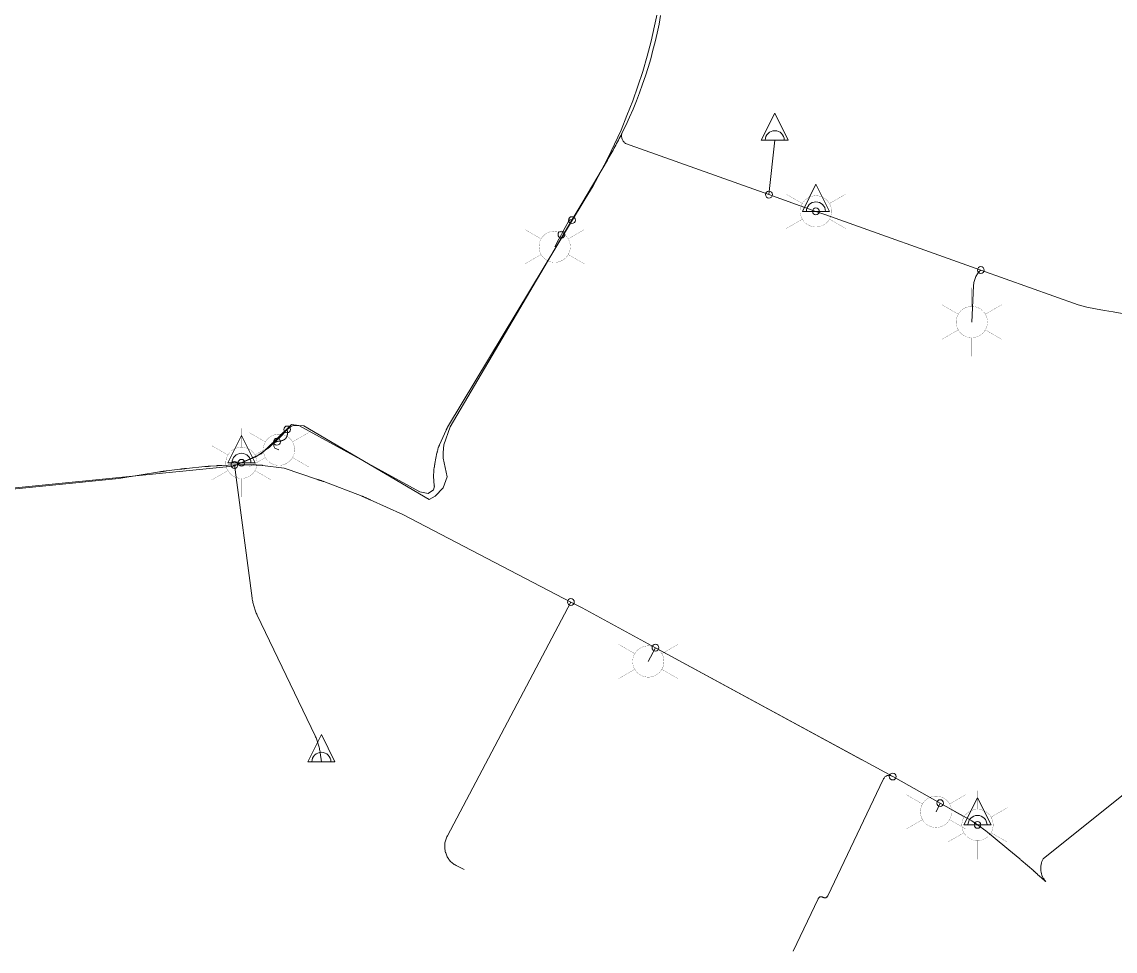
# Model space of a CAD drawing. Header units: metres. Extents: x 170451 to 171053, y 369610 to 370017.
# Drawn here: x 170897.5 to 170957.9, y 369639.6 to 369691 of the extents above; entities that cross this region are included whole.
import ezdxf

# ---------------------------------------------------------------- set-up
doc = ezdxf.new("R2010")
doc.units = ezdxf.units.M
for name, color, linetype, lineweight in [('B-OI-KL-ET_LS_AANSLUITPUNT-S', 7, 'Continuous', 18), ('B-OI-KL-ET_LS_DISTRIBUTIE_400 V_OVERIG-G', 14, 'Continuous', 18), ('B-OI-KL-ET_LS_MOF-S', 14, 'Continuous', 18), ('B-OI-KL-ET_MS_DISTRIBUTIE_10 kV_OVERIG-G', 12, 'Continuous', 18), ('B-OI-KL-ET_OV_AANSLUITPUNT-S', 7, 'Continuous', 18)]:
    doc.layers.add(name, color=color, linetype=linetype, lineweight=lineweight)
doc.layers.add('B-OI-KL-ET_LS_KAST-GV', color=14, linetype='Continuous')

# ---------------------------------------------------------------- blocks, each defined once
blk = doc.blocks.new('B-SKL-ET_MOF_AANSLUIT AFTAK-SO')
blk.add_circle((0, 0), 0.188)
blk = doc.blocks.new('B-SKL-ET_AANSLUITPUNT_OV-SO')
at = {"const_width": 0.01, "flags": 128}
for points in [[(0, 1.898), (0, 0.864)], [(-1.644, 0.949), (-0.748, 0.432)], [(1.644, 0.949), (0.748, 0.432)], [(-1.644, -0.949), (-0.748, -0.432)], [(1.644, -0.949), (0.748, -0.432)], [(0, -1.898), (0, -0.864)]]:
    blk.add_lwpolyline(points, dxfattribs=at)
at = {"const_width": 0.01}
blk.add_lwpolyline([(0, 0.864, 1), (0, -0.864, 1)], format="xyb", close=True, dxfattribs=at)
blk = doc.blocks.new('B-SKL-ET_AANSLUITPUNT-SO')
at = {"color": 0, "linetype": 'Continuous'}
blk.add_lwpolyline([(0.75, 0), (0, 1.5), (-0.75, 0)], close=True, dxfattribs=at)
blk.add_arc((0, 0), 0.526, 0, 180, dxfattribs=at)

msp = doc.modelspace()

# ---------------------------------------------------------------- linework, layer by layer
at = {"layer": 'B-OI-KL-ET_LS_DISTRIBUTIE_400 V_OVERIG-G', "color": 16, "true_color": 0x800000}
for p, q in [((170938.767, 369681.407), (170939.086, 369684.414)), ((170919.98, 369664.56), (170913.065, 369668.625)), ((170909.615, 369666.592), (170909.329, 369666.475)), ((170932.493, 369656.377), (170932.099, 369655.613)), ((170948.228, 369647.789), (170947.998, 369647.308))]:
    msp.add_line(p, q, dxfattribs=at)
for points in [[(170932.7737, 369691.299, 0), (170932.6893, 369690.8159, 0), (170932.5851, 369690.3366, 0), (170932.4808, 369689.8565, 0), (170932.3566, 369689.3811, 0), (170932.2324, 369688.9054, 0), (170932.0886, 369688.4352, 0), (170931.9448, 369687.965, 0), (170931.7817, 369687.5011, 0), (170931.6187, 369687.0377, 0), (170931.4368, 369686.5814, 0), (170931.2551, 369686.1259, 0), (170931.0548, 369685.6783, 0), (170930.855, 369685.2318, 0), (170930.637, 369684.794, 0)], [(170930.637, 369684.794, 0), (170930.5902, 369684.7001, 0), (170930.5425, 369684.6065, 0), (170930.4948, 369684.513, 0), (170930.4464, 369684.4199, 0), (170930.3979, 369684.3268, 0), (170930.3486, 369684.2341, 0), (170930.2993, 369684.1415, 0), (170930.2492, 369684.0493, 0), (170930.1992, 369683.957, 0), (170930.1483, 369683.8653, 0), (170930.0974, 369683.7735, 0), (170930.0458, 369683.6822, 0), (170929.9941, 369683.5909, 0), (170929.9417, 369683.5001, 0), (170929.8892, 369683.4093, 0), (170929.836, 369683.319, 0), (170928.422, 369680.92, 0), (170927.878, 369679.998, 0), (170921.14, 369668.57, 0), (170920.8, 369667.58, 0), (170920.77, 369667.155, 0), (170920.7699, 369667.1516, 0), (170920.7698, 369667.1482, 0), (170920.7697, 369667.1448, 0), (170920.7696, 369667.1414, 0), (170920.7695, 369667.138, 0), (170920.7694, 369667.1346, 0), (170920.7693, 369667.1312, 0), (170920.7693, 369667.1278, 0), (170920.7692, 369667.1243, 0), (170920.7691, 369667.1209, 0), (170920.7691, 369667.1174, 0), (170920.7691, 369667.1139, 0), (170920.769, 369667.1105, 0), (170920.769, 369667.107, 0), (170920.769, 369667.1035, 0), (170920.769, 369667.1, 0), (170920.768, 369666.893, 0), (170920.768, 369666.89, 0), (170920.768, 369666.887, 0), (170920.768, 369666.884, 0), (170920.7681, 369666.881, 0), (170920.7681, 369666.878, 0), (170920.7681, 369666.875, 0), (170920.7682, 369666.872, 0), (170920.7683, 369666.869, 0), (170920.7683, 369666.866, 0), (170920.7684, 369666.863, 0), (170920.7685, 369666.86, 0), (170920.7686, 369666.857, 0), (170920.7687, 369666.854, 0), (170920.7688, 369666.851, 0), (170920.7689, 369666.848, 0), (170920.769, 369666.845, 0), (170920.987, 369665.812, 0), (170920.769, 369665.203, 0), (170920.321, 369664.747, 0), (170919.98, 369664.56, 0)], [(170930.637, 369684.794, 0), (170930.6277, 369684.7567, 0), (170930.6238, 369684.7184, 0), (170930.6198, 369684.6788, 0), (170930.6216, 369684.639, 0), (170930.6235, 369684.5983, 0), (170930.6315, 369684.5584, 0), (170930.6396, 369684.518, 0), (170930.6537, 369684.4793, 0), (170930.6679, 369684.4406, 0), (170930.6878, 369684.4045, 0), (170930.7074, 369684.3688, 0), (170930.7322, 369684.3365, 0), (170930.7565, 369684.3049, 0), (170930.7851, 369684.2773, 0), (170930.8128, 369684.2505, 0), (170930.844, 369684.228, 0), (170938.767, 369681.407, 0), (170941.361, 369680.483, 0)], [(170941.361, 369680.483, 0), (170941.916, 369680.285, 0), (170950.473, 369677.24, 0), (170955.86, 369675.322, 0), (170956.3367, 369675.1975, 0), (170956.8193, 369675.0978, 0), (170957.3037, 369674.9977, 0), (170957.7928, 369674.9228, 0), (170958.2831, 369674.8478, 0)], [(170927.878, 369679.998, 0), (170927.8646, 369680.0061, 0), (170927.852, 369680.0115, 0), (170927.8393, 369680.0169, 0), (170927.8274, 369680.0196, 0), (170927.8155, 369680.0223, 0), (170927.8044, 369680.0223, 0), (170927.7932, 369680.0223, 0), (170927.7828, 369680.0195, 0), (170927.7723, 369680.0168, 0), (170927.7626, 369680.0113, 0), (170927.7529, 369680.0058, 0), (170927.7439, 369679.9976, 0), (170927.735, 369679.9894, 0), (170927.7267, 369679.9785, 0), (170927.7185, 369679.9676, 0), (170927.711, 369679.954, 0), (170927.508, 369679.586, 0), (170927.296, 369679.202, 0)], [(170927.296, 369679.202, 0), (170927.152, 369678.942, 0), (170926.924, 369678.53, 0)], [(170950.473, 369677.24, 0), (170950.452, 369677.218, 0), (170950.4078, 369677.1739, 0), (170950.3687, 369677.1275, 0), (170950.3296, 369677.081, 0), (170950.2956, 369677.0323, 0), (170950.2617, 369676.9836, 0), (170950.2329, 369676.9326, 0), (170950.2041, 369676.8816, 0), (170950.1805, 369676.8283, 0), (170950.1569, 369676.7749, 0), (170950.1384, 369676.7193, 0), (170950.1199, 369676.6637, 0), (170950.1066, 369676.6058, 0), (170950.0933, 369676.5479, 0), (170950.0852, 369676.4877, 0), (170950.077, 369676.4275, 0), (170950.074, 369676.365, 0), (170949.975, 369674.368, 0)], [(170913.065, 369668.625, 0), (170912.468, 369668.656, 0), (170912.333, 369668.58, 0), (170912.3315, 369668.579, 0), (170912.33, 369668.578, 0), (170912.3285, 369668.577, 0), (170912.327, 369668.576, 0), (170912.3255, 369668.575, 0), (170912.324, 369668.574, 0), (170912.3225, 369668.573, 0), (170912.321, 369668.572, 0), (170912.3195, 369668.571, 0), (170912.318, 369668.57, 0), (170912.3165, 369668.569, 0), (170912.315, 369668.568, 0), (170912.3135, 369668.567, 0), (170912.312, 369668.566, 0), (170912.3105, 369668.565, 0), (170912.309, 369668.564, 0), (170912.14, 369668.435, 0), (170912.1309, 369668.424, 0), (170912.1217, 369668.413, 0), (170912.1125, 369668.4021, 0), (170912.1033, 369668.3912, 0), (170912.0941, 369668.3803, 0), (170912.0848, 369668.3694, 0), (170912.0756, 369668.3586, 0), (170912.0663, 369668.3478, 0), (170912.0569, 369668.3369, 0), (170912.0476, 369668.3262, 0), (170912.0382, 369668.3154, 0), (170912.0288, 369668.3047, 0), (170912.0194, 369668.294, 0), (170912.01, 369668.2833, 0), (170912.0005, 369668.2726, 0), (170911.991, 369668.262, 0), (170911.9818, 369668.2514, 0), (170911.9725, 369668.2408, 0), (170911.9632, 369668.2302, 0), (170911.9539, 369668.2197, 0), (170911.9446, 369668.2092, 0), (170911.9352, 369668.1987, 0), (170911.9259, 369668.1882, 0), (170911.9165, 369668.1778, 0), (170911.9071, 369668.1673, 0), (170911.8977, 369668.1569, 0), (170911.8883, 369668.1465, 0), (170911.8789, 369668.1362, 0), (170911.8694, 369668.1258, 0), (170911.86, 369668.1155, 0), (170911.8505, 369668.1052, 0), (170911.841, 369668.095, 0), (170911.145, 369667.435, 0), (170911.1434, 369667.4339, 0), (170911.1418, 369667.4327, 0), (170911.1401, 369667.4316, 0), (170911.1385, 369667.4304, 0), (170911.1369, 369667.4293, 0), (170911.1353, 369667.4281, 0), (170911.1336, 369667.4269, 0), (170911.132, 369667.4258, 0), (170911.1304, 369667.4246, 0), (170911.1288, 369667.4234, 0), (170911.1271, 369667.4222, 0), (170911.1255, 369667.4209, 0), (170911.1239, 369667.4197, 0), (170911.1223, 369667.4185, 0), (170911.1206, 369667.4173, 0), (170911.119, 369667.416, 0), (170911.1153, 369667.4133, 0), (170911.1115, 369667.4105, 0), (170911.1077, 369667.4078, 0), (170911.1039, 369667.405, 0), (170911.1002, 369667.4023, 0), (170911.0964, 369667.3995, 0), (170911.0926, 369667.3968, 0), (170911.0888, 369667.394, 0), (170911.0849, 369667.3913, 0), (170911.0811, 369667.3885, 0), (170911.0773, 369667.3858, 0), (170911.0734, 369667.383, 0), (170911.0696, 369667.3803, 0), (170911.0657, 369667.3775, 0), (170911.0619, 369667.3748, 0), (170911.058, 369667.372, 0), (170910.65, 369667.085, 0), (170910.6453, 369667.0819, 0), (170910.6405, 369667.0787, 0), (170910.6357, 369667.0756, 0), (170910.6309, 369667.0724, 0), (170910.6262, 369667.0693, 0), (170910.6214, 369667.0661, 0), (170910.6166, 369667.0629, 0), (170910.6118, 369667.0598, 0), (170910.6069, 369667.0566, 0), (170910.6021, 369667.0534, 0), (170910.5973, 369667.0502, 0), (170910.5924, 369667.0469, 0), (170910.5876, 369667.0437, 0), (170910.5827, 369667.0405, 0), (170910.5779, 369667.0373, 0), (170910.573, 369667.034, 0), (170910.424, 369666.939, 0), (170910.4195, 369666.9361, 0), (170910.415, 369666.9333, 0), (170910.4105, 369666.9304, 0), (170910.406, 369666.9276, 0), (170910.4015, 369666.9247, 0), (170910.397, 369666.9219, 0), (170910.3925, 369666.9191, 0), (170910.388, 369666.9163, 0), (170910.3835, 369666.9134, 0), (170910.379, 369666.9106, 0), (170910.3745, 369666.9078, 0), (170910.37, 369666.9051, 0), (170910.3655, 369666.9023, 0), (170910.361, 369666.8995, 0), (170910.3565, 369666.8968, 0), (170910.352, 369666.894, 0), (170909.615, 369666.592, 0)], [(170912.14, 369668.435, 0), (170912.141, 369668.424, 0), (170912.144, 369668.406, 0), (170912.145, 369668.4, 0), (170912.147, 369668.383, 0), (170912.149, 369668.369, 0), (170912.1491, 369668.3678, 0), (170912.1493, 369668.3665, 0), (170912.1494, 369668.3652, 0), (170912.1496, 369668.3639, 0), (170912.1497, 369668.3627, 0), (170912.1499, 369668.3614, 0), (170912.1501, 369668.3601, 0), (170912.1503, 369668.3588, 0), (170912.1504, 369668.3574, 0), (170912.1506, 369668.3561, 0), (170912.1508, 369668.3548, 0), (170912.1511, 369668.3534, 0), (170912.1513, 369668.3521, 0), (170912.1515, 369668.3507, 0), (170912.1518, 369668.3494, 0), (170912.152, 369668.348, 0), (170912.1521, 369668.3466, 0), (170912.1523, 369668.3452, 0), (170912.1524, 369668.3438, 0), (170912.1526, 369668.3424, 0), (170912.1527, 369668.3409, 0), (170912.1529, 369668.3395, 0), (170912.1531, 369668.338, 0), (170912.1533, 369668.3365, 0), (170912.1534, 369668.335, 0), (170912.1536, 369668.3335, 0), (170912.1538, 369668.3319, 0), (170912.1541, 369668.3304, 0), (170912.1543, 369668.3288, 0), (170912.1545, 369668.3272, 0), (170912.1548, 369668.3256, 0), (170912.155, 369668.324, 0), (170912.1551, 369668.3226, 0), (170912.1553, 369668.3212, 0), (170912.1554, 369668.3198, 0), (170912.1555, 369668.3184, 0), (170912.1556, 369668.317, 0), (170912.1558, 369668.3156, 0), (170912.1559, 369668.3142, 0), (170912.156, 369668.3128, 0), (170912.1561, 369668.3113, 0), (170912.1563, 369668.3099, 0), (170912.1564, 369668.3084, 0), (170912.1565, 369668.3069, 0), (170912.1566, 369668.3055, 0), (170912.1568, 369668.304, 0), (170912.1569, 369668.3025, 0), (170912.157, 369668.301, 0), (170912.1571, 369668.2995, 0), (170912.1572, 369668.298, 0), (170912.1573, 369668.2964, 0), (170912.1574, 369668.2949, 0), (170912.1575, 369668.2933, 0), (170912.1576, 369668.2917, 0), (170912.1577, 369668.2901, 0), (170912.1578, 369668.2885, 0), (170912.1578, 369668.2869, 0), (170912.1579, 369668.2852, 0), (170912.1579, 369668.2836, 0), (170912.1579, 369668.2819, 0), (170912.158, 369668.2802, 0), (170912.158, 369668.2785, 0), (170912.158, 369668.2768, 0), (170912.158, 369668.275, 0), (170912.1581, 369668.2733, 0), (170912.1582, 369668.2715, 0), (170912.1583, 369668.2698, 0), (170912.1584, 369668.268, 0), (170912.1585, 369668.2663, 0), (170912.1586, 369668.2645, 0), (170912.1587, 369668.2628, 0), (170912.1588, 369668.261, 0), (170912.1588, 369668.2593, 0), (170912.1589, 369668.2575, 0), (170912.1589, 369668.2558, 0), (170912.1589, 369668.254, 0), (170912.159, 369668.2523, 0), (170912.159, 369668.2505, 0), (170912.159, 369668.2488, 0), (170912.159, 369668.247, 0), (170912.159, 369668.22, 0), (170912.1589, 369668.2171, 0), (170912.1587, 369668.2143, 0), (170912.1586, 369668.2114, 0), (170912.1584, 369668.2085, 0), (170912.1583, 369668.2056, 0), (170912.1581, 369668.2028, 0), (170912.1579, 369668.1999, 0), (170912.1578, 369668.197, 0), (170912.1576, 369668.1941, 0), (170912.1574, 369668.1913, 0), (170912.1572, 369668.1884, 0), (170912.1569, 369668.1855, 0), (170912.1567, 369668.1826, 0), (170912.1565, 369668.1798, 0), (170912.1563, 369668.1769, 0), (170912.156, 369668.174, 0), (170912.1558, 369668.1711, 0), (170912.1555, 369668.1682, 0), (170912.1552, 369668.1653, 0), (170912.1548, 369668.1624, 0), (170912.1545, 369668.1595, 0), (170912.1541, 369668.1566, 0), (170912.1537, 369668.1537, 0), (170912.1533, 369668.1508, 0), (170912.1528, 369668.1478, 0), (170912.1523, 369668.1449, 0), (170912.1518, 369668.1419, 0), (170912.1513, 369668.1389, 0), (170912.1508, 369668.136, 0), (170912.1502, 369668.133, 0), (170912.1496, 369668.13, 0), (170912.149, 369668.127, 0), (170912.145, 369668.107, 0), (170912.1446, 369668.1053, 0), (170912.1442, 369668.1035, 0), (170912.1438, 369668.1018, 0), (170912.1434, 369668.1, 0), (170912.143, 369668.0983, 0), (170912.1426, 369668.0965, 0), (170912.1422, 369668.0948, 0), (170912.1418, 369668.093, 0), (170912.1413, 369668.0913, 0), (170912.1409, 369668.0895, 0), (170912.1404, 369668.0878, 0), (170912.1399, 369668.086, 0), (170912.1395, 369668.0843, 0), (170912.139, 369668.0825, 0), (170912.1385, 369668.0808, 0), (170912.138, 369668.079, 0), (170912.1374, 369668.0771, 0), (170912.1367, 369668.0753, 0), (170912.1361, 369668.0734, 0), (170912.1354, 369668.0716, 0), (170912.1348, 369668.0697, 0), (170912.1341, 369668.0679, 0), (170912.1334, 369668.0661, 0), (170912.1328, 369668.0643, 0), (170912.1321, 369668.0624, 0), (170912.1314, 369668.0606, 0), (170912.1307, 369668.0588, 0), (170912.1299, 369668.0571, 0), (170912.1292, 369668.0553, 0), (170912.1285, 369668.0535, 0), (170912.1278, 369668.0518, 0), (170912.127, 369668.05, 0), (170912.123, 369668.04, 0), (170912.1226, 369668.0388, 0), (170912.1222, 369668.0375, 0), (170912.1218, 369668.0363, 0), (170912.1214, 369668.035, 0), (170912.1209, 369668.0338, 0), (170912.1205, 369668.0325, 0), (170912.12, 369668.0313, 0), (170912.1195, 369668.03, 0), (170912.119, 369668.0288, 0), (170912.1185, 369668.0275, 0), (170912.1179, 369668.0263, 0), (170912.1174, 369668.025, 0), (170912.1168, 369668.0238, 0), (170912.1162, 369668.0225, 0), (170912.1156, 369668.0213, 0), (170912.115, 369668.02, 0), (170912.1144, 369668.0188, 0), (170912.1137, 369668.0175, 0), (170912.1131, 369668.0163, 0), (170912.1124, 369668.015, 0), (170912.1118, 369668.0138, 0), (170912.1111, 369668.0125, 0), (170912.1104, 369668.0113, 0), (170912.1098, 369668.01, 0), (170912.1091, 369668.0088, 0), (170912.1084, 369668.0075, 0), (170912.1077, 369668.0063, 0), (170912.1069, 369668.005, 0), (170912.1062, 369668.0038, 0), (170912.1055, 369668.0025, 0), (170912.1048, 369668.0013, 0), (170912.104, 369668, 0), (170912.098, 369667.99, 0), (170912.0966, 369667.9878, 0), (170912.0952, 369667.9855, 0), (170912.0938, 369667.9833, 0), (170912.0923, 369667.9811, 0), (170912.0908, 369667.9788, 0), (170912.0893, 369667.9766, 0), (170912.0878, 369667.9744, 0), (170912.0863, 369667.9723, 0), (170912.0847, 369667.9701, 0), (170912.0831, 369667.9679, 0), (170912.0815, 369667.9657, 0), (170912.0798, 369667.9636, 0), (170912.0782, 369667.9614, 0), (170912.0765, 369667.9593, 0), (170912.0748, 369667.9571, 0), (170912.073, 369667.955, 0), (170912.059, 369667.937, 0), (170912.036, 369667.914, 0), (170912.0351, 369667.9133, 0), (170912.0342, 369667.9125, 0), (170912.0333, 369667.9117, 0), (170912.0324, 369667.9109, 0), (170912.0315, 369667.9102, 0), (170912.0306, 369667.9094, 0), (170912.0297, 369667.9086, 0), (170912.0288, 369667.9078, 0), (170912.0278, 369667.9069, 0), (170912.0269, 369667.9061, 0), (170912.0259, 369667.9053, 0), (170912.0249, 369667.9044, 0), (170912.024, 369667.9036, 0), (170912.023, 369667.9027, 0), (170912.022, 369667.9019, 0), (170912.021, 369667.901, 0), (170912.02, 369667.9001, 0), (170912.019, 369667.8993, 0), (170912.018, 369667.8984, 0), (170912.017, 369667.8976, 0), (170912.016, 369667.8967, 0), (170912.015, 369667.8959, 0), (170912.014, 369667.8951, 0), (170912.013, 369667.8943, 0), (170912.012, 369667.8934, 0), (170912.011, 369667.8926, 0), (170912.01, 369667.8918, 0), (170912.009, 369667.8911, 0), (170912.008, 369667.8903, 0), (170912.007, 369667.8895, 0), (170912.006, 369667.8888, 0), (170912.005, 369667.888, 0), (170911.996, 369667.882, 0), (170911.9949, 369667.8811, 0), (170911.9937, 369667.8803, 0), (170911.9926, 369667.8794, 0), (170911.9914, 369667.8786, 0), (170911.9903, 369667.8777, 0), (170911.9891, 369667.8769, 0), (170911.9879, 369667.8761, 0), (170911.9868, 369667.8753, 0), (170911.9856, 369667.8744, 0), (170911.9844, 369667.8736, 0), (170911.9832, 369667.8728, 0), (170911.9819, 369667.8721, 0), (170911.9807, 369667.8713, 0), (170911.9795, 369667.8705, 0), (170911.9783, 369667.8698, 0), (170911.977, 369667.869, 0), (170911.972, 369667.866, 0), (170911.9713, 369667.8655, 0), (170911.9705, 369667.865, 0), (170911.9698, 369667.8645, 0), (170911.969, 369667.864, 0), (170911.9683, 369667.8635, 0), (170911.9675, 369667.863, 0), (170911.9668, 369667.8625, 0), (170911.966, 369667.862, 0), (170911.9653, 369667.8615, 0), (170911.9645, 369667.861, 0), (170911.9638, 369667.8605, 0), (170911.963, 369667.86, 0), (170911.9623, 369667.8595, 0), (170911.9615, 369667.859, 0), (170911.9608, 369667.8585, 0), (170911.96, 369667.858, 0), (170911.9591, 369667.8576, 0), (170911.9583, 369667.8572, 0), (170911.9574, 369667.8568, 0), (170911.9565, 369667.8564, 0), (170911.9556, 369667.856, 0), (170911.9548, 369667.8556, 0), (170911.9539, 369667.8552, 0), (170911.953, 369667.8548, 0), (170911.9521, 369667.8543, 0), (170911.9513, 369667.8539, 0), (170911.9504, 369667.8534, 0), (170911.9495, 369667.8529, 0), (170911.9486, 369667.8525, 0), (170911.9478, 369667.852, 0), (170911.9469, 369667.8515, 0), (170911.946, 369667.851, 0), (170911.937, 369667.847, 0), (170911.9355, 369667.8463, 0), (170911.934, 369667.8455, 0), (170911.9325, 369667.8448, 0), (170911.931, 369667.8441, 0), (170911.9295, 369667.8433, 0), (170911.928, 369667.8426, 0), (170911.9265, 369667.8419, 0), (170911.925, 369667.8413, 0), (170911.9235, 369667.8406, 0), (170911.922, 369667.8399, 0), (170911.9205, 369667.8392, 0), (170911.919, 369667.8386, 0), (170911.9175, 369667.8379, 0), (170911.916, 369667.8373, 0), (170911.9145, 369667.8366, 0), (170911.913, 369667.836, 0), (170911.909, 369667.834, 0), (170911.9078, 369667.8335, 0), (170911.9065, 369667.833, 0), (170911.9053, 369667.8325, 0), (170911.904, 369667.832, 0), (170911.9028, 369667.8315, 0), (170911.9015, 369667.831, 0), (170911.9003, 369667.8305, 0), (170911.899, 369667.83, 0), (170911.8978, 369667.8295, 0), (170911.8965, 369667.829, 0), (170911.8953, 369667.8285, 0), (170911.894, 369667.828, 0), (170911.8928, 369667.8275, 0), (170911.8915, 369667.827, 0), (170911.8903, 369667.8265, 0), (170911.889, 369667.826, 0), (170911.8876, 369667.8254, 0), (170911.8863, 369667.8248, 0), (170911.8849, 369667.8242, 0), (170911.8835, 369667.8236, 0), (170911.8821, 369667.8231, 0), (170911.8808, 369667.8225, 0), (170911.8794, 369667.822, 0), (170911.878, 369667.8215, 0), (170911.8766, 369667.821, 0), (170911.8753, 369667.8205, 0), (170911.8739, 369667.8201, 0), (170911.8725, 369667.8196, 0), (170911.8711, 369667.8192, 0), (170911.8698, 369667.8188, 0), (170911.8684, 369667.8184, 0), (170911.867, 369667.818, 0), (170911.861, 369667.816, 0), (170911.86, 369667.8156, 0), (170911.859, 369667.8153, 0), (170911.8579, 369667.8149, 0), (170911.8569, 369667.8145, 0), (170911.8558, 369667.8141, 0), (170911.8547, 369667.8138, 0), (170911.8536, 369667.8134, 0), (170911.8525, 369667.813, 0), (170911.8514, 369667.8126, 0), (170911.8502, 369667.8123, 0), (170911.8491, 369667.8119, 0), (170911.8479, 369667.8115, 0), (170911.8467, 369667.8111, 0), (170911.8455, 369667.8108, 0), (170911.8443, 369667.8104, 0), (170911.843, 369667.81, 0), (170911.8419, 369667.8098, 0), (170911.8407, 369667.8095, 0), (170911.8396, 369667.8092, 0), (170911.8384, 369667.8089, 0), (170911.8372, 369667.8087, 0), (170911.836, 369667.8084, 0), (170911.8348, 369667.8081, 0), (170911.8335, 369667.8078, 0), (170911.8323, 369667.8074, 0), (170911.831, 369667.8071, 0), (170911.8297, 369667.8068, 0), (170911.8284, 369667.8064, 0), (170911.8271, 369667.8061, 0), (170911.8257, 369667.8057, 0), (170911.8244, 369667.8054, 0), (170911.823, 369667.805, 0), (170911.8213, 369667.8045, 0), (170911.8195, 369667.804, 0), (170911.8178, 369667.8035, 0), (170911.816, 369667.8031, 0), (170911.8143, 369667.8026, 0), (170911.8125, 369667.8021, 0), (170911.8108, 369667.8017, 0), (170911.809, 369667.8013, 0), (170911.8073, 369667.8008, 0), (170911.8055, 369667.8004, 0), (170911.8038, 369667.8, 0), (170911.802, 369667.7996, 0), (170911.8003, 369667.7992, 0), (170911.7985, 369667.7988, 0), (170911.7968, 369667.7984, 0), (170911.795, 369667.798, 0), (170911.777, 369667.794, 0), (170911.7748, 369667.7936, 0), (170911.7725, 369667.7933, 0), (170911.7702, 369667.7929, 0), (170911.7679, 369667.7925, 0), (170911.7657, 369667.7921, 0), (170911.7634, 369667.7918, 0), (170911.7611, 369667.7914, 0), (170911.7588, 369667.791, 0), (170911.7564, 369667.7906, 0), (170911.7541, 369667.7903, 0), (170911.7518, 369667.7899, 0), (170911.7494, 369667.7895, 0), (170911.7471, 369667.7891, 0), (170911.7447, 369667.7888, 0), (170911.7424, 369667.7884, 0), (170911.74, 369667.788, 0), (170911.7376, 369667.7876, 0), (170911.7353, 369667.7873, 0), (170911.7329, 369667.7869, 0), (170911.7305, 369667.7866, 0), (170911.7281, 369667.7862, 0), (170911.7258, 369667.7859, 0), (170911.7234, 369667.7856, 0), (170911.721, 369667.7853, 0), (170911.7186, 369667.7849, 0), (170911.7163, 369667.7846, 0), (170911.7139, 369667.7843, 0), (170911.7115, 369667.7841, 0), (170911.7091, 369667.7838, 0), (170911.7068, 369667.7835, 0), (170911.7044, 369667.7833, 0), (170911.702, 369667.783, 0), (170911.657, 369667.777, 0), (170911.607, 369667.77, 0), (170911.6044, 369667.7698, 0), (170911.6019, 369667.7694, 0), (170911.5995, 369667.769, 0), (170911.5972, 369667.7684, 0), (170911.5949, 369667.7679, 0), (170911.5928, 369667.7672, 0), (170911.5907, 369667.7666, 0), (170911.5888, 369667.7658, 0), (170911.5868, 369667.7649, 0), (170911.585, 369667.764, 0), (170911.5833, 369667.763, 0), (170911.5817, 369667.7619, 0), (170911.5801, 369667.7608, 0), (170911.5787, 369667.7596, 0), (170911.5773, 369667.7584, 0), (170911.576, 369667.757, 0)], [(170911.576, 369667.757, 0), (170911.422, 369667.697, 0), (170911.398, 369667.503, 0), (170911.464, 369667.399, 0), (170911.688, 369667.313, 0)], [(170909.329, 369666.475, 0), (170909.227, 369666.471, 0), (170908.532, 369666.447, 0), (170908.5129, 369666.446, 0), (170908.4938, 369666.445, 0), (170908.4747, 369666.4439, 0), (170908.4556, 369666.4429, 0), (170908.4365, 369666.4418, 0), (170908.4174, 369666.4407, 0), (170908.3983, 369666.4396, 0), (170908.3793, 369666.4385, 0), (170908.3602, 369666.4374, 0), (170908.3411, 369666.4362, 0), (170908.3221, 369666.4351, 0), (170908.3031, 369666.4339, 0), (170908.284, 369666.4327, 0), (170908.265, 369666.4315, 0), (170908.246, 369666.4303, 0), (170908.227, 369666.429, 0), (170907.913, 369666.406, 0), (170907.8929, 369666.4045, 0), (170907.8728, 369666.403, 0), (170907.8526, 369666.4014, 0), (170907.8325, 369666.3999, 0), (170907.8124, 369666.3983, 0), (170907.7923, 369666.3967, 0), (170907.7721, 369666.3951, 0), (170907.752, 369666.3935, 0), (170907.7319, 369666.3919, 0), (170907.7118, 369666.3902, 0), (170907.6916, 369666.3886, 0), (170907.6715, 369666.3869, 0), (170907.6514, 369666.3852, 0), (170907.6313, 369666.3835, 0), (170907.6111, 369666.3818, 0), (170907.591, 369666.38, 0), (170906.571, 369666.279, 0), (170906.5488, 369666.2765, 0), (170906.5265, 369666.274, 0), (170906.5042, 369666.2714, 0), (170906.4819, 369666.2689, 0), (170906.4597, 369666.2663, 0), (170906.4374, 369666.2637, 0), (170906.4151, 369666.2611, 0), (170906.3928, 369666.2585, 0), (170906.3704, 369666.2559, 0), (170906.3481, 369666.2532, 0), (170906.3258, 369666.2506, 0), (170906.3034, 369666.2479, 0), (170906.2811, 369666.2452, 0), (170906.2587, 369666.2425, 0), (170906.2364, 369666.2398, 0), (170906.214, 369666.237, 0), (170905.474, 369666.143, 0), (170905.4501, 369666.1398, 0), (170905.4262, 369666.1365, 0), (170905.4023, 369666.1332, 0), (170905.3784, 369666.1299, 0), (170905.3545, 369666.1267, 0), (170905.3306, 369666.1234, 0), (170905.3067, 369666.1201, 0), (170905.2828, 369666.1168, 0), (170905.2588, 369666.1134, 0), (170905.2349, 369666.1101, 0), (170905.2109, 369666.1068, 0), (170905.1869, 369666.1034, 0), (170905.163, 369666.1001, 0), (170905.139, 369666.0967, 0), (170905.115, 369666.0934, 0), (170905.091, 369666.09, 0), (170902.83, 369665.73, 0), (170895.114, 369664.957, 0)], [(170909.227, 369666.471, 0), (170910.206, 369659.114, 0), (170910.2143, 369659.052, 0), (170910.2249, 369658.9907, 0), (170910.2355, 369658.9294, 0), (170910.2484, 369658.8688, 0), (170910.2614, 369658.8082, 0), (170910.2767, 369658.7483, 0), (170910.2921, 369658.6884, 0), (170910.3098, 369658.6293, 0), (170910.3274, 369658.5701, 0), (170910.3475, 369658.5116, 0), (170910.3675, 369658.4531, 0), (170910.3899, 369658.3953, 0), (170910.4123, 369658.3375, 0), (170910.4371, 369658.2805, 0), (170910.4619, 369658.2234, 0), (170910.489, 369658.167, 0), (170913.684, 369651.514, 0), (170913.711, 369651.4576, 0), (170913.7357, 369651.4006, 0), (170913.7603, 369651.3435, 0), (170913.7826, 369651.2858, 0), (170913.8049, 369651.228, 0), (170913.8249, 369651.1696, 0), (170913.8449, 369651.1111, 0), (170913.8625, 369651.052, 0), (170913.8801, 369650.9929, 0), (170913.8954, 369650.9331, 0), (170913.9107, 369650.8733, 0), (170913.9236, 369650.8128, 0), (170913.9366, 369650.7523, 0), (170913.9472, 369650.6911, 0), (170913.9578, 369650.6299, 0), (170913.966, 369650.568, 0), (170914.032, 369650.072, 0)], [(170943.8894, 369650.1873, 0), (170932.493, 369656.377, 0), (170928.443, 369658.576, 0), (170927.822, 369658.9, 0), (170918.536, 369663.74, 0), (170916.729, 369664.554, 0), (170916.7009, 369664.5663, 0), (170916.6728, 369664.5784, 0), (170916.6446, 369664.5906, 0), (170916.6165, 369664.6028, 0), (170916.5884, 369664.6149, 0), (170916.5603, 369664.6269, 0), (170916.5321, 369664.639, 0), (170916.504, 369664.651, 0), (170916.4759, 369664.663, 0), (170916.4478, 369664.6749, 0), (170916.4196, 369664.6869, 0), (170916.3915, 369664.6988, 0), (170916.3634, 369664.7106, 0), (170916.3352, 369664.7224, 0), (170916.3071, 369664.7343, 0), (170916.279, 369664.746, 0), (170914.161, 369665.555, 0), (170914.1363, 369665.5635, 0), (170914.1115, 369665.5719, 0), (170914.0867, 369665.5804, 0), (170914.0619, 369665.5888, 0), (170914.0371, 369665.5971, 0), (170914.0122, 369665.6054, 0), (170913.9874, 369665.6138, 0), (170913.9625, 369665.622, 0), (170913.9376, 369665.6303, 0), (170913.9127, 369665.6384, 0), (170913.8878, 369665.6466, 0), (170913.8629, 369665.6548, 0), (170913.8379, 369665.6629, 0), (170913.813, 369665.6709, 0), (170913.788, 369665.679, 0), (170913.763, 369665.687, 0), (170911.981, 369666.286, 0), (170910.775, 369666.45, 0), (170910.7605, 369666.451, 0), (170910.746, 369666.452, 0), (170910.7315, 369666.4529, 0), (170910.7171, 369666.4539, 0), (170910.7026, 369666.4548, 0), (170910.6881, 369666.4557, 0), (170910.6737, 369666.4566, 0), (170910.6593, 369666.4575, 0), (170910.6448, 369666.4584, 0), (170910.6304, 369666.4592, 0), (170910.616, 369666.4601, 0), (170910.6016, 369666.4609, 0), (170910.5872, 369666.4617, 0), (170910.5728, 369666.4625, 0), (170910.5584, 369666.4633, 0), (170910.544, 369666.464, 0), (170910.5289, 369666.4648, 0), (170910.5138, 369666.4655, 0), (170910.4987, 369666.4662, 0), (170910.4836, 369666.4669, 0), (170910.4685, 369666.4677, 0), (170910.4534, 369666.4684, 0), (170910.4383, 369666.4691, 0), (170910.4233, 369666.4698, 0), (170910.4082, 369666.4704, 0), (170910.3931, 369666.4711, 0), (170910.3781, 369666.4718, 0), (170910.3631, 369666.4724, 0), (170910.348, 369666.4731, 0), (170910.333, 369666.4737, 0), (170910.318, 369666.4744, 0), (170910.303, 369666.475, 0), (170909.797, 369666.483, 0), (170909.7804, 369666.4831, 0), (170909.7638, 369666.4832, 0), (170909.7471, 369666.4833, 0), (170909.7305, 369666.4833, 0), (170909.7139, 369666.4833, 0), (170909.6973, 369666.4833, 0), (170909.6806, 369666.4833, 0), (170909.664, 369666.4833, 0), (170909.6474, 369666.4832, 0), (170909.6308, 369666.4831, 0), (170909.6141, 369666.483, 0), (170909.5975, 369666.4828, 0), (170909.5809, 369666.4827, 0), (170909.5642, 369666.4825, 0), (170909.5476, 369666.4823, 0), (170909.531, 369666.482, 0), (170909.329, 369666.475, 0)], [(170950.29, 369646.584, 0), (170949.97, 369646.814, 0), (170948.228, 369647.789, 0), (170945.781, 369649.16, 0), (170945.604, 369649.256, 0), (170932.493, 369656.377, 0), (170928.443, 369658.576, 0), (170927.822, 369658.9, 0), (170918.536, 369663.74, 0), (170916.729, 369664.554, 0), (170916.7009, 369664.5663, 0), (170916.6728, 369664.5784, 0), (170916.6446, 369664.5906, 0), (170916.6165, 369664.6028, 0), (170916.5884, 369664.6149, 0), (170916.5603, 369664.6269, 0), (170916.5321, 369664.639, 0), (170916.504, 369664.651, 0), (170916.4759, 369664.663, 0), (170916.4478, 369664.6749, 0), (170916.4196, 369664.6869, 0), (170916.3915, 369664.6988, 0), (170916.3634, 369664.7106, 0), (170916.3352, 369664.7224, 0), (170916.3071, 369664.7343, 0), (170916.279, 369664.746, 0), (170914.161, 369665.555, 0), (170914.1363, 369665.5635, 0), (170914.1115, 369665.5719, 0), (170914.0867, 369665.5804, 0), (170914.0619, 369665.5888, 0), (170914.0371, 369665.5971, 0), (170914.0122, 369665.6054, 0), (170913.9874, 369665.6138, 0), (170913.9625, 369665.622, 0), (170913.9376, 369665.6303, 0), (170913.9127, 369665.6384, 0), (170913.8878, 369665.6466, 0), (170913.8629, 369665.6548, 0), (170913.8379, 369665.6629, 0), (170913.813, 369665.6709, 0), (170913.788, 369665.679, 0), (170913.763, 369665.687, 0), (170911.981, 369666.286, 0), (170910.775, 369666.45, 0), (170910.7605, 369666.451, 0), (170910.746, 369666.452, 0), (170910.7315, 369666.4529, 0), (170910.7171, 369666.4539, 0), (170910.7026, 369666.4548, 0), (170910.6881, 369666.4557, 0), (170910.6737, 369666.4566, 0), (170910.6593, 369666.4575, 0), (170910.6448, 369666.4584, 0), (170910.6304, 369666.4592, 0), (170910.616, 369666.4601, 0), (170910.6016, 369666.4609, 0), (170910.5872, 369666.4617, 0), (170910.5728, 369666.4625, 0), (170910.5584, 369666.4633, 0), (170910.544, 369666.464, 0), (170910.5289, 369666.4648, 0), (170910.5138, 369666.4655, 0), (170910.4987, 369666.4662, 0), (170910.4836, 369666.4669, 0), (170910.4685, 369666.4677, 0), (170910.4534, 369666.4684, 0), (170910.4383, 369666.4691, 0), (170910.4233, 369666.4698, 0), (170910.4082, 369666.4704, 0), (170910.3931, 369666.4711, 0), (170910.3781, 369666.4718, 0), (170910.3631, 369666.4724, 0), (170910.348, 369666.4731, 0), (170910.333, 369666.4737, 0), (170910.318, 369666.4744, 0), (170910.303, 369666.475, 0), (170909.797, 369666.483, 0), (170909.7804, 369666.4831, 0), (170909.7638, 369666.4832, 0), (170909.7471, 369666.4833, 0), (170909.7305, 369666.4833, 0), (170909.7139, 369666.4833, 0), (170909.6973, 369666.4833, 0), (170909.6806, 369666.4833, 0), (170909.664, 369666.4833, 0), (170909.6474, 369666.4832, 0), (170909.6308, 369666.4831, 0), (170909.6141, 369666.483, 0), (170909.5975, 369666.4828, 0), (170909.5809, 369666.4827, 0), (170909.5642, 369666.4825, 0), (170909.5476, 369666.4823, 0), (170909.531, 369666.482, 0), (170909.329, 369666.475, 0)], [(170927.822, 369658.9, 0), (170920.995, 369645.983, 0), (170920.9658, 369645.9278, 0), (170920.9423, 369645.8719, 0), (170920.9189, 369645.8161, 0), (170920.9013, 369645.7596, 0), (170920.8836, 369645.7032, 0), (170920.8718, 369645.6462, 0), (170920.86, 369645.5891, 0), (170920.854, 369645.5315, 0), (170920.848, 369645.4739, 0), (170920.8478, 369645.4157, 0), (170920.8476, 369645.3574, 0), (170920.8533, 369645.2986, 0), (170920.8589, 369645.2398, 0), (170920.8703, 369645.1804, 0), (170920.8818, 369645.121, 0), (170920.899, 369645.061, 0), (170920.902, 369645.051, 0), (170920.9193, 369644.9909, 0), (170920.9413, 369644.9347, 0), (170920.9633, 369644.8785, 0), (170920.9902, 369644.8263, 0), (170921.017, 369644.7741, 0), (170921.0487, 369644.7258, 0), (170921.0803, 369644.6776, 0), (170921.1168, 369644.6333, 0), (170921.1532, 369644.5889, 0), (170921.1944, 369644.5486, 0), (170921.2357, 369644.5082, 0), (170921.2817, 369644.4718, 0), (170921.3277, 369644.4354, 0), (170921.3785, 369644.403, 0), (170921.4294, 369644.3705, 0), (170921.485, 369644.342, 0), (170921.93, 369644.114, 0)], [(170954.066, 369643.45, 0), (170954.0126, 369643.5104, 0), (170953.9684, 369643.578, 0), (170953.9226, 369643.6481, 0), (170953.8876, 369643.7242, 0), (170953.8519, 369643.8023, 0), (170953.8283, 369643.8849, 0), (170953.8045, 369643.9685, 0), (170953.7938, 369644.0548, 0), (170953.783, 369644.1412, 0), (170953.7857, 369644.228, 0), (170953.7884, 369644.3138, 0), (170953.804, 369644.3981, 0), (170953.8193, 369644.4804, 0), (170953.8466, 369644.5593, 0), (170953.873, 369644.6356, 0), (170953.91, 369644.707, 0), (170963.238, 369652.169, 0)], [(170945.604, 369649.256, 0), (170945.56, 369649.2799, 0), (170945.5188, 369649.2951, 0), (170945.4776, 369649.3104, 0), (170945.4393, 369649.3171, 0), (170945.4009, 369649.3237, 0), (170945.3653, 369649.3218, 0), (170945.3298, 369649.3198, 0), (170945.297, 369649.3093, 0), (170945.2643, 369649.2987, 0), (170945.2343, 369649.2795, 0), (170945.2044, 369649.2603, 0), (170945.1773, 369649.2326, 0), (170945.1501, 369649.2048, 0), (170945.1258, 369649.1684, 0), (170945.1015, 369649.132, 0), (170945.08, 369649.087, 0), (170942.011, 369642.674, 0), (170942.0003, 369642.6515, 0), (170941.9881, 369642.6333, 0), (170941.9759, 369642.615, 0), (170941.9623, 369642.6011, 0), (170941.9486, 369642.5871, 0), (170941.9336, 369642.5774, 0), (170941.9185, 369642.5677, 0), (170941.902, 369642.5623, 0), (170941.8855, 369642.5568, 0), (170941.8676, 369642.5556, 0), (170941.8496, 369642.5545, 0), (170941.8303, 369642.5576, 0), (170941.8109, 369642.5607, 0), (170941.7901, 369642.568, 0), (170941.7693, 369642.5754, 0), (170941.747, 369642.587, 0), (170941.7249, 369642.5985, 0), (170941.7042, 369642.6058, 0), (170941.6834, 369642.613, 0), (170941.6641, 369642.616, 0), (170941.6448, 369642.619, 0), (170941.6269, 369642.6178, 0), (170941.609, 369642.6165, 0), (170941.5925, 369642.611, 0), (170941.576, 369642.6055, 0), (170941.5609, 369642.5958, 0), (170941.5458, 369642.586, 0), (170941.5321, 369642.572, 0), (170941.5184, 369642.558, 0), (170941.5062, 369642.5398, 0), (170941.4939, 369642.5215, 0), (170941.483, 369642.499, 0), (170940.101, 369639.611, 0)], [(170954.066, 369643.45, 0), (170954.032, 369643.48, 0), (170954.0191, 369643.4915, 0), (170954.0063, 369643.503, 0), (170953.9934, 369643.5145, 0), (170953.9806, 369643.5259, 0), (170953.9677, 369643.5374, 0), (170953.9549, 369643.5489, 0), (170953.9421, 369643.5603, 0), (170953.9293, 369643.5718, 0), (170953.9164, 369643.5832, 0), (170953.9036, 369643.5946, 0), (170953.8908, 369643.606, 0), (170953.8781, 369643.6174, 0), (170953.8653, 369643.6288, 0), (170953.8525, 369643.6402, 0), (170953.8398, 369643.6516, 0), (170953.827, 369643.663, 0), (170953.614, 369643.849, 0), (170953.6004, 369643.861, 0), (170953.5867, 369643.873, 0), (170953.5731, 369643.885, 0), (170953.5594, 369643.897, 0), (170953.5458, 369643.909, 0), (170953.5321, 369643.921, 0), (170953.5184, 369643.933, 0), (170953.5048, 369643.945, 0), (170953.4911, 369643.957, 0), (170953.4774, 369643.969, 0), (170953.4637, 369643.981, 0), (170953.4499, 369643.993, 0), (170953.4362, 369644.005, 0), (170953.4225, 369644.017, 0), (170953.4088, 369644.029, 0), (170953.395, 369644.041, 0), (170952.694, 369644.645, 0), (170952.6719, 369644.6639, 0), (170952.6497, 369644.6828, 0), (170952.6276, 369644.7017, 0), (170952.6054, 369644.7206, 0), (170952.5833, 369644.7395, 0), (170952.5611, 369644.7584, 0), (170952.5389, 369644.7773, 0), (170952.5168, 369644.7963, 0), (170952.4946, 369644.8152, 0), (170952.4724, 369644.8341, 0), (170952.4502, 369644.8531, 0), (170952.4279, 369644.8721, 0), (170952.4057, 369644.891, 0), (170952.3835, 369644.91, 0), (170952.3613, 369644.929, 0), (170952.339, 369644.948, 0), (170950.839, 369646.186, 0), (170950.8338, 369646.1901, 0), (170950.8285, 369646.1942, 0), (170950.8233, 369646.1983, 0), (170950.818, 369646.2024, 0), (170950.8128, 369646.2065, 0), (170950.8075, 369646.2106, 0), (170950.8023, 369646.2147, 0), (170950.797, 369646.2188, 0), (170950.7918, 369646.2228, 0), (170950.7865, 369646.2269, 0), (170950.7813, 369646.2309, 0), (170950.776, 369646.2349, 0), (170950.7708, 369646.239, 0), (170950.7655, 369646.243, 0), (170950.7603, 369646.247, 0), (170950.755, 369646.251, 0), (170950.29, 369646.584, 0)]]:
    msp.add_polyline3d(points, dxfattribs=at)
at = {"layer": 'B-OI-KL-ET_LS_KAST-GV', "color": 16, "true_color": 0x800000, "flags": 128}
msp.add_lwpolyline([(170939.0886, 369684.4142), (170939.0831, 369684.4143), (170939.0832, 369684.4197), (170939.0886, 369684.4197), (170939.0886, 369684.4142)], dxfattribs=at)
at = {"layer": 'B-OI-KL-ET_MS_DISTRIBUTIE_10 kV_OVERIG-G', "color": 14, "true_color": 0xa60000}
msp.add_polyline3d([(170875.301, 369663.035, 0), (170909.135, 369666.405, 0), (170909.1461, 369666.4083, 0), (170909.1572, 369666.4115, 0), (170909.1683, 369666.4148, 0), (170909.1794, 369666.4181, 0), (170909.1905, 369666.4214, 0), (170909.2016, 369666.4248, 0), (170909.2127, 369666.4281, 0), (170909.2238, 369666.4315, 0), (170909.2348, 369666.4349, 0), (170909.2459, 369666.4383, 0), (170909.2569, 369666.4417, 0), (170909.2679, 369666.4451, 0), (170909.279, 369666.4486, 0), (170909.29, 369666.452, 0), (170909.301, 369666.4555, 0), (170909.312, 369666.459, 0), (170910.699, 369667.089, 0), (170910.99, 369667.337, 0), (170911.0084, 369667.3556, 0), (170911.0268, 369667.3743, 0), (170911.0452, 369667.3929, 0), (170911.0636, 369667.4115, 0), (170911.082, 369667.4301, 0), (170911.1004, 369667.4488, 0), (170911.1188, 369667.4674, 0), (170911.1373, 369667.486, 0), (170911.1557, 369667.5046, 0), (170911.1741, 369667.5233, 0), (170911.1926, 369667.5419, 0), (170911.2111, 369667.5605, 0), (170911.2295, 369667.5791, 0), (170911.248, 369667.5978, 0), (170911.2665, 369667.6164, 0), (170911.285, 369667.635, 0), (170911.3013, 369667.6514, 0), (170911.3175, 369667.6677, 0), (170911.3338, 369667.6841, 0), (170911.35, 369667.7004, 0), (170911.3663, 369667.7168, 0), (170911.3825, 369667.7331, 0), (170911.3988, 369667.7494, 0), (170911.415, 369667.7658, 0), (170911.4313, 369667.7821, 0), (170911.4475, 369667.7984, 0), (170911.4638, 369667.8147, 0), (170911.48, 369667.8309, 0), (170911.4963, 369667.8472, 0), (170911.5125, 369667.8635, 0), (170911.5288, 369667.8798, 0), (170911.545, 369667.896, 0), (170912.375, 369668.709, 0), (170912.781, 369668.66, 0), (170919.465, 369664.99, 0), (170919.938, 369664.892, 0), (170920.229, 369665.092, 0), (170920.2767, 369665.2984, 0), (170920.2752, 369665.3039, 0), (170920.2737, 369665.3094, 0), (170920.2726, 369665.3135, 0), (170920.2716, 369665.3177, 0), (170920.2703, 369665.3232, 0), (170920.2689, 369665.3287, 0), (170920.2676, 369665.3342, 0), (170920.2663, 369665.3397, 0), (170920.223, 369665.832, 0), (170920.2231, 369665.836, 0), (170920.2233, 369665.84, 0), (170920.2234, 369665.844, 0), (170920.2236, 369665.8481, 0), (170920.2237, 369665.8521, 0), (170920.2239, 369665.8561, 0), (170920.2241, 369665.8602, 0), (170920.2243, 369665.8643, 0), (170920.2244, 369665.8683, 0), (170920.2246, 369665.8724, 0), (170920.2248, 369665.8765, 0), (170920.2251, 369665.8806, 0), (170920.2253, 369665.8847, 0), (170920.2255, 369665.8888, 0), (170920.2258, 369665.8929, 0), (170920.226, 369665.897, 0), (170920.24, 369666.105, 0), (170920.2409, 369666.1123, 0), (170920.2418, 369666.1195, 0), (170920.2427, 369666.1268, 0), (170920.2436, 369666.134, 0), (170920.2445, 369666.1413, 0), (170920.2454, 369666.1485, 0), (170920.2463, 369666.1558, 0), (170920.2473, 369666.163, 0), (170920.2482, 369666.1703, 0), (170920.2491, 369666.1775, 0), (170920.2501, 369666.1848, 0), (170920.2511, 369666.192, 0), (170920.252, 369666.1993, 0), (170920.253, 369666.2065, 0), (170920.254, 369666.2138, 0), (170920.255, 369666.221, 0), (170920.271, 369666.334, 0), (170920.2721, 369666.3409, 0), (170920.2732, 369666.3478, 0), (170920.2743, 369666.3546, 0), (170920.2754, 369666.3615, 0), (170920.2765, 369666.3684, 0), (170920.2776, 369666.3753, 0), (170920.2787, 369666.3821, 0), (170920.2798, 369666.389, 0), (170920.2808, 369666.3959, 0), (170920.2819, 369666.4028, 0), (170920.2829, 369666.4096, 0), (170920.2839, 369666.4165, 0), (170920.285, 369666.4234, 0), (170920.286, 369666.4303, 0), (170920.287, 369666.4371, 0), (170920.288, 369666.444, 0), (170920.289, 369666.4508, 0), (170920.29, 369666.4575, 0), (170920.291, 369666.4643, 0), (170920.2921, 369666.471, 0), (170920.2931, 369666.4778, 0), (170920.2941, 369666.4845, 0), (170920.2952, 369666.4913, 0), (170920.2963, 369666.498, 0), (170920.2973, 369666.5048, 0), (170920.2984, 369666.5115, 0), (170920.2995, 369666.5183, 0), (170920.3006, 369666.525, 0), (170920.3017, 369666.5318, 0), (170920.3028, 369666.5385, 0), (170920.3039, 369666.5453, 0), (170920.305, 369666.552, 0), (170920.419, 369667.136, 0), (170920.4204, 369667.1415, 0), (170920.4217, 369667.147, 0), (170920.4231, 369667.1525, 0), (170920.4244, 369667.158, 0), (170920.4258, 369667.1635, 0), (170920.4271, 369667.169, 0), (170920.4284, 369667.1745, 0), (170920.4298, 369667.18, 0), (170920.4311, 369667.1855, 0), (170920.4324, 369667.191, 0), (170920.4337, 369667.1965, 0), (170920.4349, 369667.202, 0), (170920.4362, 369667.2075, 0), (170920.4375, 369667.213, 0), (170920.4388, 369667.2185, 0), (170920.44, 369667.224, 0), (170920.495, 369667.43, 0), (170920.4993, 369667.4401, 0), (170920.5035, 369667.4503, 0), (170920.5078, 369667.4604, 0), (170920.512, 369667.4705, 0), (170920.5163, 369667.4806, 0), (170920.5205, 369667.4908, 0), (170920.5248, 369667.5009, 0), (170920.529, 369667.511, 0), (170920.5333, 369667.5211, 0), (170920.5375, 369667.5313, 0), (170920.5418, 369667.5414, 0), (170920.546, 369667.5515, 0), (170920.5503, 369667.5616, 0), (170920.5545, 369667.5718, 0), (170920.5588, 369667.5819, 0), (170920.563, 369667.592, 0), (170920.925, 369668.395, 0), (170920.9298, 369668.405, 0), (170920.9345, 369668.415, 0), (170920.9393, 369668.425, 0), (170920.9441, 369668.4349, 0), (170920.9488, 369668.4449, 0), (170920.9536, 369668.4549, 0), (170920.9584, 369668.4648, 0), (170920.9633, 369668.4748, 0), (170920.9681, 369668.4847, 0), (170920.9729, 369668.4946, 0), (170920.9777, 369668.5045, 0), (170920.9826, 369668.5144, 0), (170920.9874, 369668.5243, 0), (170920.9923, 369668.5342, 0), (170920.9971, 369668.5441, 0), (170921.002, 369668.554, 0), (170928.613, 369681.168, 0), (170929.0577, 369681.9006, 0), (170929.462, 369682.6562, 0), (170929.868, 369683.4153, 0), (170930.2319, 369684.1953, 0), (170930.5969, 369684.9778, 0), (170930.9185, 369685.779, 0), (170931.2406, 369686.5814, 0), (170931.5181, 369687.4002, 0), (170931.7956, 369688.219, 0), (170932.0277, 369689.0518, 0), (170932.2594, 369689.8833, 0), (170932.4452, 369690.7263, 0), (170932.6305, 369691.5667, 0)], dxfattribs=at)

# ---------------------------------------------------------------- block references
at = {"layer": 'B-OI-KL-ET_LS_AANSLUITPUNT-S'}
for p in [(170939.086, 369684.414), (170941.361, 369680.483), (170909.615, 369666.592), (170914.032, 369650.072), (170950.29, 369646.584)]:
    msp.add_blockref('B-SKL-ET_AANSLUITPUNT-SO', p, dxfattribs=at)
at = {"layer": 'B-OI-KL-ET_LS_MOF-S'}
for p in [(170938.767, 369681.407), (170927.878, 369679.998), (170941.361, 369680.483), (170927.296, 369679.202), (170950.473, 369677.24), (170912.14, 369668.435), (170911.576, 369667.757), (170909.227, 369666.471), (170909.615, 369666.592), (170927.822, 369658.9), (170932.493, 369656.377), (170945.604, 369649.256), (170948.228, 369647.789), (170950.29, 369646.584)]:
    msp.add_blockref('B-SKL-ET_MOF_AANSLUIT AFTAK-SO', p, dxfattribs=at)
at = {"layer": 'B-OI-KL-ET_OV_AANSLUITPUNT-S'}
for p in [(170941.361, 369680.483), (170926.924, 369678.53), (170949.975, 369674.368), (170911.688, 369667.313), (170909.615, 369666.592), (170932.099, 369655.613), (170947.998, 369647.308), (170950.29, 369646.584)]:
    msp.add_blockref('B-SKL-ET_AANSLUITPUNT_OV-SO', p, dxfattribs=at)

doc.saveas('drawing.dxf')
